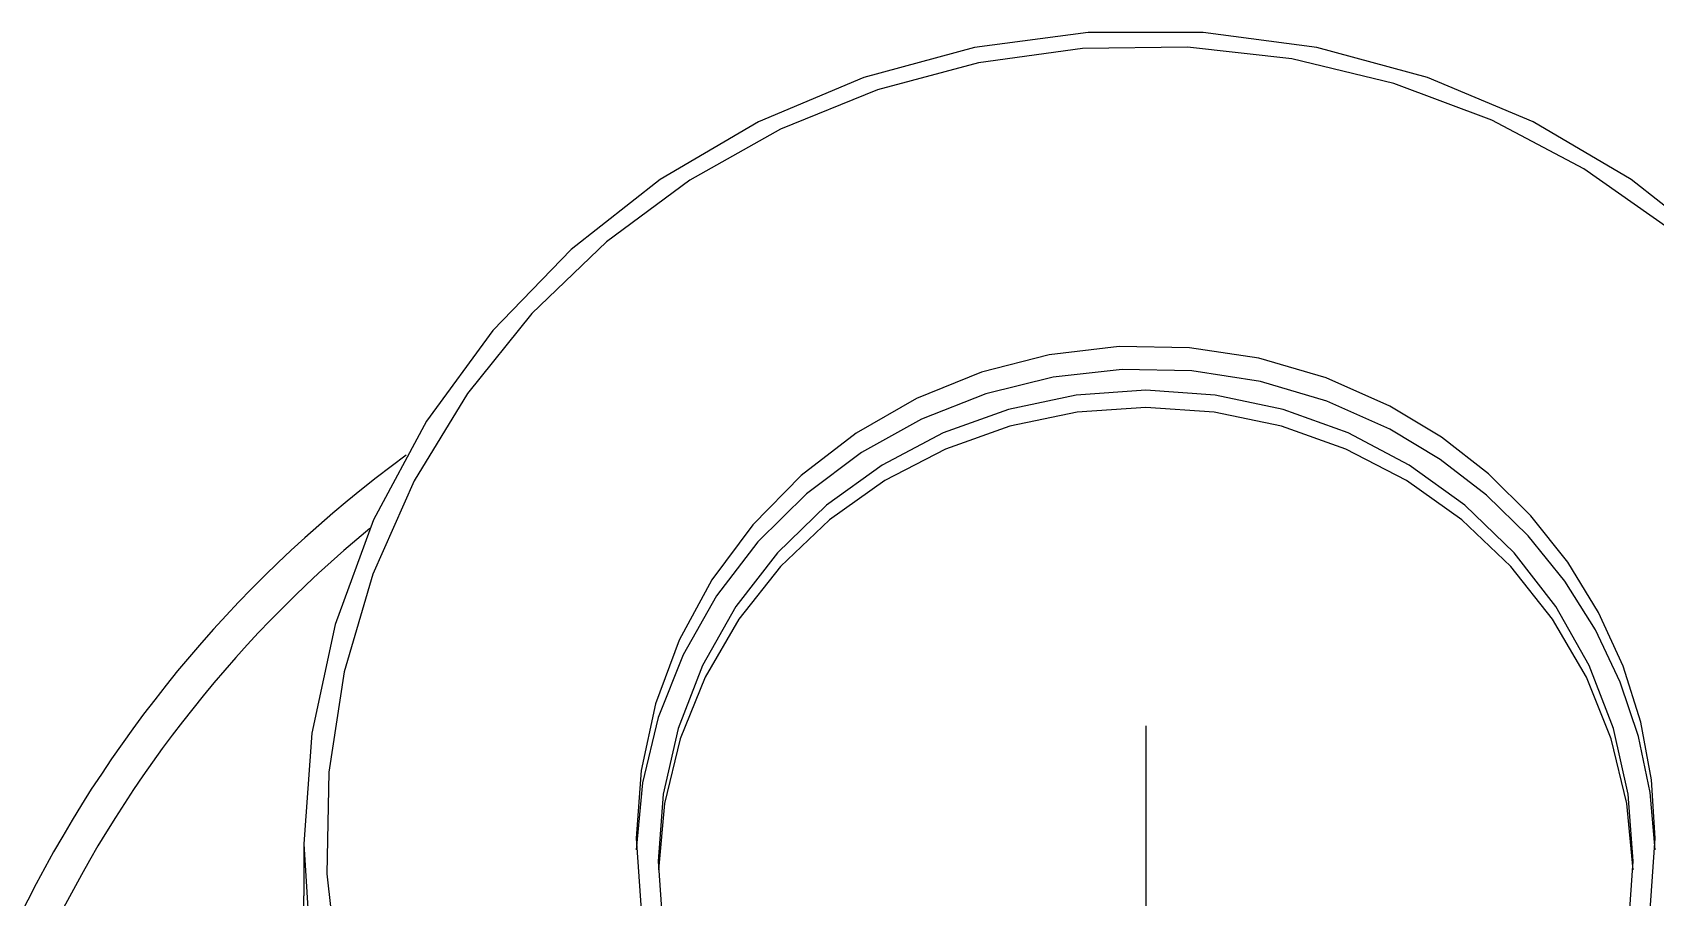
# Model space of a CAD drawing. Extents: x 0 to 420, y 0 to 297.
# Drawn here: x 359.421 to 361.456, y 257.146 to 258.231 of the extents above; entities that cross this region are included whole.
import ezdxf

# ---------------------------------------------------------------- set-up
doc = ezdxf.new("R2010")
doc.units = 0
doc.linetypes.add('DASHDOT', pattern=[18.5, 12, -3, 0.5, -3])
doc.layers.get('0').update_dxf_attribs({"linetype": 'CONTINUOUS'})

msp = doc.modelspace()

# ---------------------------------------------------------------- linework, layer by layer
at = {"color": 7, "linetype": 'DASHDOT'}
msp.add_line((360.816589, 257.361389), (360.816589, 254.833603), dxfattribs=at)
at = {"color": 7}
for p, q in [((359.761047, 257.213379), (359.761047, 257.148224)), ((359.761047, 257.146973), (359.761047, 257.148224)), ((359.761108, 257.134033), (359.761047, 257.146973))]:
    msp.add_line(p, q, dxfattribs=at)
for points in [[(361.872131, 257.213318), (361.862305, 257.352142), (361.833008, 257.488403), (361.784729, 257.619537), (361.718506, 257.743073), (361.635437, 257.856781), (361.537048, 257.958466), (361.425354, 258.046295), (361.302246, 258.118622), (361.170105, 258.174042), (361.031372, 258.211609), (360.888611, 258.23056), (360.744568, 258.23056), (360.601868, 258.211639), (360.463135, 258.174072), (360.330994, 258.118622), (360.207886, 258.046356), (360.09613, 257.958527), (359.997803, 257.856842), (359.914734, 257.743134), (359.84845, 257.619598), (359.800171, 257.488464), (359.770874, 257.352203), (359.761047, 257.213379)], [(361.472656, 257.984711), (361.36615, 258.059479), (361.250549, 258.120483), (361.127869, 258.166687), (361, 258.197357), (360.869202, 258.212006), (360.737488, 258.210358), (360.607117, 258.192474), (360.480164, 258.1586), (360.358704, 258.109344), (360.244812, 258.045502), (360.14032, 257.968109), (360.046875, 257.878448), (359.966125, 257.777985), (359.899292, 257.668335), (359.847534, 257.551361), (359.811707, 257.428925), (359.792358, 257.303131), (359.789856, 257.175934), (359.804199, 257.049469)], [(361.122864, 257.762115), (361.042786, 257.797699), (360.958435, 257.822266), (360.871399, 257.835419), (360.783264, 257.836823), (360.69574, 257.826538), (360.610596, 257.804718), (360.529358, 257.771759), (360.453552, 257.728333), (360.384644, 257.675262), (360.323975, 257.613495), (360.272644, 257.544281), (360.23175, 257.468903), (360.201904, 257.388794), (360.183777, 257.305511), (360.177673, 257.220551)], [(361.122864, 257.733368), (361.043762, 257.768585), (360.960388, 257.79306), (360.874329, 257.806366), (360.78717, 257.808258), (360.700623, 257.798645), (360.616211, 257.77774), (360.535522, 257.745972), (360.460083, 257.703888), (360.391235, 257.652252), (360.330322, 257.592072), (360.278503, 257.524445), (360.236633, 257.450592), (360.205505, 257.371979), (360.185852, 257.289948), (360.177917, 257.206146)], [(360.816589, 257.782074), (360.729614, 257.776031), (360.644409, 257.758148), (360.562683, 257.728729), (360.486206, 257.688354), (360.416382, 257.637878), (360.354736, 257.578339), (360.30249, 257.510895), (360.260681, 257.436981), (360.230225, 257.358063), (360.211731, 257.275787), (360.205505, 257.191772)], [(361.427673, 257.191772), (361.421448, 257.275787), (361.402954, 257.358063), (361.372498, 257.436981), (361.330688, 257.510895), (361.278442, 257.578339), (361.216797, 257.637878), (361.146973, 257.688354), (361.070496, 257.728729), (360.98877, 257.758148), (360.903564, 257.776031), (360.816589, 257.782074)], [(360.816589, 257.760529), (360.730652, 257.754639), (360.646362, 257.737152), (360.565491, 257.708405), (360.489624, 257.668915), (360.420227, 257.619537), (360.358704, 257.561188), (360.306335, 257.495087), (360.264099, 257.422546), (360.232849, 257.344971), (360.213196, 257.263916), (360.205566, 257.181)], [(361.427612, 257.181), (361.419983, 257.263947), (361.40033, 257.345001), (361.36908, 257.422577), (361.326843, 257.495117), (361.274414, 257.561218), (361.212952, 257.619537), (361.143555, 257.668915), (361.067688, 257.708405), (360.986816, 257.737152), (360.902527, 257.754639), (360.816589, 257.760529)], [(361.455505, 257.220551), (361.450989, 257.293793), (361.437439, 257.365997), (361.415222, 257.436157), (361.38446, 257.503265), (361.345764, 257.566376), (361.2995, 257.624603), (361.246399, 257.677124), (361.187317, 257.723175), (361.122864, 257.762115)], [(361.455261, 257.206146), (361.44928, 257.277679), (361.434631, 257.348083), (361.411682, 257.416351), (361.380676, 257.481598), (361.34198, 257.542877), (361.296204, 257.599457), (361.243958, 257.650482), (361.185913, 257.695343), (361.122864, 257.733368)], [(360.177673, 257.220551), (360.183655, 257.136536), (360.201355, 257.054077), (360.230591, 256.974701), (360.270691, 256.899933), (360.320984, 256.831085), (360.380493, 256.769562), (360.448181, 256.7164), (360.522644, 256.672638), (360.6026, 256.639069), (360.686584, 256.616364), (360.77301, 256.604889), (360.860168, 256.604889), (360.946594, 256.616333), (361.030518, 256.639069), (361.110535, 256.672607), (361.184998, 256.71637), (361.252625, 256.769531), (361.312195, 256.831085), (361.362488, 256.899872), (361.402588, 256.97467), (361.431824, 257.054047), (361.449524, 257.136505), (361.455505, 257.220551)], [(359.761047, 257.213379), (359.768494, 257.092346), (359.790771, 256.973053), (359.827576, 256.857117), (359.878357, 256.746246), (359.942322, 256.641968), (360.018738, 256.545776), (360.106445, 256.459015), (360.204163, 256.382904), (360.310486, 256.318573)], [(360.205505, 257.191772), (360.210876, 257.113678), (360.226868, 257.036926), (360.253235, 256.962921), (360.289612, 256.892914), (360.335144, 256.828217), (360.389221, 256.769867), (360.450745, 256.718964), (360.518738, 256.676361), (360.59198, 256.642792)], [(361.04126, 256.642822), (361.114502, 256.676361), (361.182434, 256.718964), (361.244019, 256.769897), (361.298035, 256.828217), (361.343628, 256.892975), (361.379944, 256.962921), (361.406311, 257.036957), (361.422302, 257.113678), (361.427673, 257.191772)]]:
    msp.add_lwpolyline(points, dxfattribs=at)
for centre, radius, start, end in [((360.816406, 256.430939), 1.572026, 126.139114, 180.003533), ((360.816376, 256.430939), 1.527559, 129.553389, 180.003943)]:
    msp.add_arc(centre, radius, start, end, dxfattribs=at)

doc.saveas('drawing.dxf')
